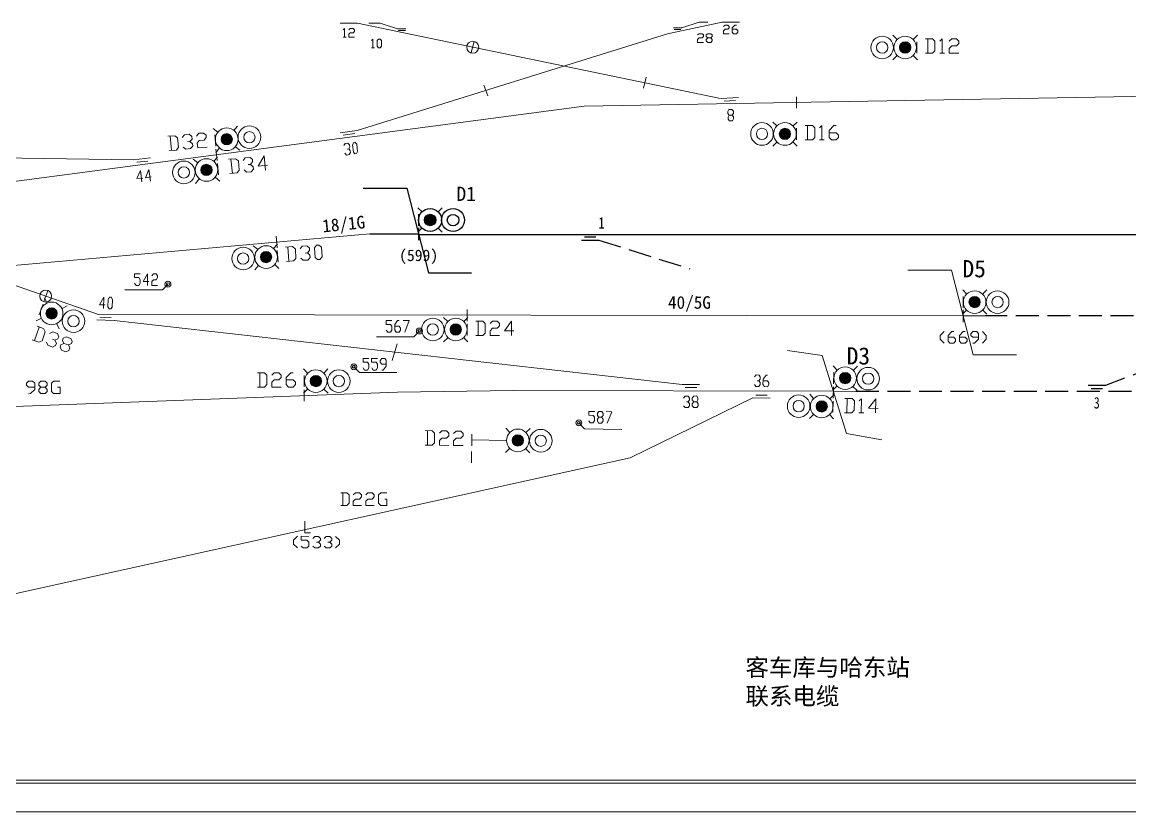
# Model space of a CAD drawing. Header units: millimetres. Extents: x 18 to 1853, y 466 to 763.
# Drawn here: x 1130.8 to 1323.9, y 466.2 to 603.9 of the extents above; entities that cross this region are included whole.
import ezdxf
from ezdxf.enums import TextEntityAlignment as Align

# ---------------------------------------------------------------- set-up
doc = ezdxf.new("R2010")
doc.units = ezdxf.units.MM
doc.header["$MEASUREMENT"] = 0
doc.linetypes.add('DASHED', pattern=[5.5, 4, -1.5])
doc.layers.add('1', color=7, linetype='Continuous')

# ---------------------------------------------------------------- blocks, each defined once
blk = doc.blocks.new('21')
for p in [(0, 1), (0, -1)]:
    blk.add_line(p, (0, -1))
blk = doc.blocks.new('5')
for radius in [2, 1]:
    blk.add_circle((0, 0), radius)
blk = doc.blocks.new('19')
for p, q in [((-1.41, 1.41), (-2.12, 2.12)), ((1.41, 1.41), (2.12, 2.12)), ((-2.12, -2.12), (-1.41, -1.41)), ((2.12, -2.12), (1.41, -1.41))]:
    blk.add_line(p, q)
blk = doc.blocks.new('4')
blk.add_circle((0, 0), 2)
at = {"color": 170}
for radius in [1, 0.9, 0.8, 0.7, 0.6, 0.5, 0.4, 0.3, 0.2, 0.1]:
    blk.add_circle((0, 0), radius, dxfattribs=at)
blk.add_blockref('19', (0, 0))
blk = doc.blocks.new('XH1')
for name, p in [('4', (2, 2.5)), ('5', (6, 2.5)), ('21', (0, 2.5)), ('21', (0, 0))]:
    blk.add_blockref(name, p)
blk.add_attdef('XHXX', text='', height=2.5).set_placement((-1.5, 1.5), align=Align.RIGHT)
at = {"flags": 1}
for tag, p in [('TAG2', (1.5, -2.5)), ('TAG1', (1.5, -4.8))]:
    blk.add_attdef(tag, p, '', height=2, dxfattribs=at)
blk = doc.blocks.new('JJJ1')
blk.add_line((0, 1), (0, -1))
blk.add_attdef('TAG1', text='', height=2).set_placement((0, -4.8), align=Align.CENTER)
at = {"flags": 1}
blk.add_attdef('JJJJ', text='', height=2, dxfattribs=at).set_placement((0.19, -9.07), align=Align.CENTER)
blk.add_attdef('TAG2', (-2.46, -12.93), '', height=2, dxfattribs=at)
blk = doc.blocks.new('DC')
blk.add_line((1.5, 1), (-1.5, 1))
at = {"layer": '1'}
blk.add_line((-1, 0.5), (1, 0.5), dxfattribs=at)
at = {"width": 0.75}
blk.add_attdef('DCDD', text='', height=2, rotation=180, dxfattribs=at).set_placement((0, -1), align=Align.CENTER)
blk.add_attdef('DCDD', text='', height=2, dxfattribs=at).set_placement((0, -3), align=Align.CENTER)
at = {"width": 0.75, "flags": 1}
for tag, p in [('TAG7', (3, -5)), ('TAG6', (3, -8)), ('TAG5', (3, -11)), ('TAG4', (3, -14)), ('TAG3', (3, -17)), ('TAG2', (3, -20)), ('TAG1', (3, -23))]:
    blk.add_attdef(tag, p, '', height=2, dxfattribs=at)
blk = doc.blocks.new('GDM11')
blk.add_attdef('GDDD', text='', height=2.2).set_placement((0, 2), align=Align.CENTER)

msp = doc.modelspace()

# ---------------------------------------------------------------- linework, layer by layer
for p, q in [((1191.38, 566.96), (1199.91, 566.96)), ((1199.9, 566.87), (1399.92, 566.87))]:
    msp.add_line(p, q)
at = {"linetype": 'DASHED'}
for p, q in [((1231.3, 565.87), (1247.16, 560.87)), ((1428.99, 552.67), (1298.68, 552.67)), ((1348.63, 551.64), (1319.6, 540.51)), ((1276.12, 539.51), (1428.99, 539.51))]:
    msp.add_line(p, q, dxfattribs=at)
at = {"color": 255, "linetype": 'Continuous', "lineweight": 0}
msp.add_line((18.35, 466.19), (1852.6, 466.19), dxfattribs=at)
for points in [[(1189.23, 603.71), (1186.21, 603.71)], [(1186.73, 602.51), (1186.99, 602.77), (1186.99, 601.27)], [(1187.72, 602.51), (1187.98, 602.77), (1188.5, 602.77), (1188.71, 602.51), (1188.71, 602.25), (1188.5, 601.99), (1187.98, 601.99), (1187.72, 601.78), (1187.72, 601.27), (1188.71, 601.27)], [(1198.74, 601.73), (1189.23, 603.71)], [(1192.71, 603.71), (1191.2, 603.71)], [(1191.72, 603.71), (1193.23, 603.71)], [(1193.23, 603.71), (1196.24, 602.72)], [(1196.24, 602.72), (1197.7, 602.72)], [(1243.28, 601.84), (1252.79, 603.86)], [(1245.77, 602.88), (1244.32, 602.88)], [(1248.79, 603.86), (1245.77, 602.88)], [(1250.29, 603.86), (1248.79, 603.86)], [(1252.79, 603.86), (1255.8, 603.86)], [(1253.05, 603.08), (1253.31, 603.34), (1253.77, 603.34), (1254.03, 603.08), (1254.03, 602.88), (1253.77, 602.62), (1253.31, 602.62), (1253.05, 602.36), (1253.05, 601.84), (1254.03, 601.84)], [(1254.55, 602.62), (1255.28, 602.62), (1255.54, 602.36), (1255.54, 602.1), (1255.28, 601.84), (1254.81, 601.84), (1254.55, 602.1), (1254.55, 602.88), (1255.02, 603.34), (1255.28, 603.34)], [(1186.73, 601.27), (1187.25, 601.27)], [(1243.28, 601.84), (1189.17, 585)], [(1191.67, 600.64), (1191.93, 600.9), (1191.93, 599.39)], [(1192.92, 599.39), (1192.66, 599.65), (1192.66, 600.64), (1192.92, 600.9), (1193.18, 600.9), (1193.44, 600.64), (1193.44, 599.65), (1193.18, 599.39), (1192.92, 599.39)], [(1198.74, 601.73), (1252.53, 590.56)], [(1209.6, 600.49), (1209.08, 598.56)], [(1248.53, 601.63), (1248.79, 601.84), (1249.31, 601.84), (1249.56, 601.63), (1249.56, 601.37), (1249.31, 601.11), (1248.79, 601.11), (1248.53, 600.85), (1248.53, 600.33), (1249.56, 600.33)], [(1250.29, 600.33), (1250.03, 600.59), (1250.03, 600.85), (1250.29, 601.11), (1250.81, 601.11), (1251.07, 601.37), (1251.07, 601.63), (1250.81, 601.84), (1250.29, 601.84), (1250.03, 601.63), (1250.03, 601.37), (1250.29, 601.11)], [(1250.81, 601.11), (1251.07, 600.85), (1251.07, 600.59), (1250.81, 600.33), (1250.29, 600.33)], [(1282.57, 601.58), (1283.29, 600.85)], [(1286.83, 601.58), (1286.1, 600.85)], [(1286.72, 600.43), (1286.72, 600.43)], [(1286.72, 598.46), (1286.72, 600.43)], [(1288.23, 598.46), (1289.48, 598.46), (1289.9, 598.87), (1289.9, 600.54), (1289.48, 600.95), (1288.23, 600.95)], [(1288.65, 600.95), (1288.65, 598.46)], [(1290.73, 600.54), (1291.14, 600.95), (1291.14, 598.46)], [(1292.39, 600.54), (1292.81, 600.95), (1293.64, 600.95), (1294.05, 600.54), (1294.05, 600.12), (1293.64, 599.71), (1292.81, 599.71), (1292.39, 599.29), (1292.39, 598.46), (1294.05, 598.46)], [(1191.67, 599.39), (1192.19, 599.39)], [(1290.73, 598.46), (1291.56, 598.46)], [(1283.29, 598.04), (1282.57, 597.32)], [(1286.1, 598.04), (1286.83, 597.32)], [(1211.94, 591.03), (1211.26, 592.9)], [(1239.59, 594.25), (1239.07, 592.33)], [(1265.78, 590.87), (1265.78, 590.87)], [(1265.78, 588.84), (1265.78, 590.87)], [(1255.65, 590.71), (1252.63, 590.56)], [(1254.09, 586.66), (1253.83, 586.97), (1253.83, 587.28), (1254.03, 587.65), (1254.55, 587.65), (1254.76, 588.01), (1254.76, 588.32), (1254.5, 588.64), (1253.98, 588.64), (1253.77, 588.27), (1253.77, 587.96), (1254.03, 587.65)], [(1254.55, 587.65), (1254.81, 587.34), (1254.81, 587.02), (1254.61, 586.66), (1254.09, 586.66)], [(1164.9, 584.69), (1164.12, 585.31)], [(1167.71, 584.95), (1168.33, 585.73)], [(1189.17, 585), (1186.21, 584.58)], [(1261.62, 586.45), (1262.35, 585.78)], [(1265.88, 586.45), (1265.21, 585.78)], [(1265.78, 585.36), (1265.78, 585.36)], [(1265.78, 583.33), (1265.78, 585.36)], [(1267.29, 583.33), (1268.53, 583.33), (1268.95, 583.75), (1268.95, 585.41), (1268.53, 585.83), (1267.29, 585.83)], [(1267.7, 585.83), (1267.7, 583.33)], [(1269.78, 585.41), (1270.2, 585.83), (1270.2, 583.33)], [(1271.45, 584.58), (1272.69, 584.58), (1273.11, 584.17), (1273.11, 583.75), (1272.69, 583.33), (1271.86, 583.33), (1271.45, 583.75), (1271.45, 585), (1272.28, 585.83), (1272.69, 585.83)], [(1156.43, 581.46), (1157.68, 581.57), (1158.04, 582.04), (1157.89, 583.7), (1157.42, 584.06), (1156.17, 583.96)], [(1156.59, 584.01), (1156.85, 581.52)], [(1158.72, 583.75), (1159.08, 584.22), (1159.91, 584.32), (1160.38, 583.91), (1160.43, 583.49), (1160.02, 583.07), (1159.6, 583.02)], [(1160.02, 583.07), (1160.48, 582.66), (1160.54, 582.24), (1160.17, 581.83), (1159.34, 581.72), (1158.87, 582.09)], [(1161.21, 584.01), (1161.58, 584.48), (1162.41, 584.53), (1162.88, 584.17), (1162.88, 583.75), (1162.51, 583.28), (1161.68, 583.23), (1161.32, 582.76), (1161.42, 581.93), (1163.03, 582.09)], [(1164.38, 584.22), (1164.54, 582.24)], [(1269.78, 583.33), (1270.61, 583.33)], [(1150.19, 579.85), (1033.52, 581.62)], [(1164.54, 582.24), (1164.54, 582.24)], [(1164.54, 581.1), (1165.16, 581.88)], [(1164.59, 581.72), (1164.8, 579.75)], [(1168.75, 581.52), (1167.97, 582.14)], [(1186.89, 582.35), (1187.09, 582.71), (1187.56, 582.76), (1187.87, 582.45), (1187.93, 582.14), (1187.72, 581.78), (1187.46, 581.72)], [(1187.72, 581.78), (1187.98, 581.46), (1188.03, 581.15), (1187.82, 580.79), (1187.35, 580.68), (1187.04, 581)], [(1188.81, 580.89), (1188.55, 581.2), (1188.39, 582.5), (1188.6, 582.87), (1188.81, 582.92), (1189.12, 582.61), (1189.28, 581.31), (1189.07, 580.94), (1188.81, 580.89)], [(1262.35, 582.92), (1261.62, 582.24)], [(1265.21, 582.92), (1265.88, 582.24)], [(1153.16, 580.22), (1150.19, 579.85)], [(1161.42, 579.33), (1160.64, 579.96)], [(1164.23, 579.59), (1164.85, 580.37)], [(1164.8, 579.75), (1164.8, 579.75)], [(1164.85, 579.23), (1165.01, 577.25)], [(1167.03, 577.46), (1168.28, 577.57), (1168.64, 578.03), (1168.49, 579.7), (1168.02, 580.06), (1166.77, 579.96)], [(1167.19, 579.96), (1167.45, 577.46)], [(1169.32, 579.75), (1169.68, 580.22), (1170.52, 580.27), (1170.98, 579.9), (1170.98, 579.49), (1170.62, 579.02), (1170.2, 579.02)], [(1173.58, 578.92), (1171.92, 578.76), (1173.01, 580.53), (1173.22, 578.03)], [(1151.86, 576.68), (1150.82, 576.58), (1151.44, 577.98), (1151.65, 576.01)], [(1153.31, 576.89), (1152.33, 576.73), (1152.9, 578.19), (1153.16, 576.16)], [(1165.01, 577.25), (1165.01, 577.25)], [(1170.62, 579.02), (1171.09, 578.66), (1171.14, 578.24), (1170.72, 577.77), (1169.89, 577.72), (1169.48, 578.09)], [(1161, 575.75), (1161.68, 576.53)], [(1165.27, 576.16), (1164.49, 576.79)], [(943.14, 521.64), (1053.11, 550.18), (1110.28, 559.74), (1191.38, 566.96)], [(1175.09, 566.55), (1175.09, 566.55)], [(1175.24, 564.52), (1175.09, 566.55)], [(1171.09, 564.88), (1171.81, 564.26)], [(1175.3, 565.14), (1174.62, 564.42)], [(1175.24, 564.05), (1175.24, 564.05)], [(1175.4, 562.03), (1175.24, 564.05)], [(1176.86, 562.13), (1178.1, 562.23), (1178.52, 562.65), (1178.42, 564.31), (1177.95, 564.73), (1176.7, 564.62)], [(1177.12, 564.68), (1177.27, 562.18)], [(1179.25, 564.36), (1179.61, 564.83), (1180.44, 564.88), (1180.91, 564.47), (1180.91, 564.05), (1180.55, 563.64), (1180.13, 563.59)], [(1182.26, 562.49), (1181.85, 562.86), (1181.74, 564.52), (1182.11, 564.99), (1182.52, 564.99), (1182.99, 564.62), (1183.09, 562.96), (1182.68, 562.49), (1182.26, 562.49)], [(1180.55, 563.64), (1180.96, 563.22), (1181.01, 562.81), (1180.6, 562.39), (1179.77, 562.34), (1179.35, 562.7)], [(1150.4, 558.34), (1150.66, 557.97), (1151.13, 557.97), (1151.39, 558.34), (1151.39, 558.96), (1151.13, 559.32), (1150.4, 559.32), (1150.4, 560), (1151.39, 560)], [(1152.9, 558.65), (1151.91, 558.65), (1152.64, 560), (1152.64, 557.97)], [(1153.42, 559.64), (1153.68, 560), (1154.14, 560), (1154.4, 559.64), (1154.4, 559.32), (1154.14, 558.96), (1153.68, 558.96), (1153.42, 558.65), (1153.42, 557.97), (1154.4, 557.97)], [(1171.97, 561.4), (1171.35, 560.67)], [(1174.83, 561.61), (1175.56, 560.93)], [(1285.17, 560.62), (1292.75, 560.62), (1296.55, 545.86), (1304.08, 545.86)], [(1128.94, 558.18), (1144.11, 552.88)], [(1156.22, 558.18), (1155.24, 557.19)], [(1134.6, 555.17), (1135.28, 557.04)], [(1135.28, 557.04), (1135.28, 557.04)], [(1155.24, 557.19), (1148.69, 557.19)], [(1295.4, 556.47), (1294.73, 557.19)], [(1294.83, 556.05), (1294.83, 554.07)], [(1298.26, 556.47), (1298.94, 557.19)], [(1133.77, 552.83), (1134.45, 554.7)], [(1134.45, 554.7), (1134.45, 554.7)], [(1134.71, 555.79), (1135.12, 554.91)], [(1138.66, 554.39), (1137.77, 553.97)], [(1145.26, 554.59), (1144.27, 554.59), (1145.05, 555.89), (1145, 553.92)], [(1145.98, 553.87), (1145.72, 554.23), (1145.78, 555.53), (1146.04, 555.89), (1146.3, 555.89), (1146.56, 555.53), (1146.5, 554.18), (1146.24, 553.87), (1145.98, 553.87)], [(1294.83, 554.07), (1294.83, 554.07)], [(1134.19, 552.26), (1133.25, 551.79)], [(1144.11, 552.88), (1294.78, 552.67)], [(1204.25, 552.36), (1204.97, 551.68)], [(1208.51, 552.36), (1207.78, 551.68)], [(1208.35, 553.76), (1208.35, 553.76)], [(1208.35, 551.74), (1208.35, 553.76)], [(1294.68, 552.93), (1295.4, 553.66)], [(1298.68, 552.67), (1294.78, 552.67)], [(1294.83, 553.71), (1294.83, 551.68)], [(1294.83, 553.55), (1294.83, 551.58)], [(1298.94, 552.93), (1298.21, 553.66)], [(1132.58, 548.46), (1133.72, 548.05), (1134.29, 548.31), (1134.81, 549.86), (1134.55, 550.44), (1133.41, 550.85)], [(1133.77, 550.7), (1132.94, 548.36)], [(1136.84, 551.27), (1137.25, 550.38)], [(1143.8, 551.94), (1146.82, 551.84)], [(1146.82, 551.84), (1245.82, 540.67)], [(1194.27, 550.18), (1194.53, 549.81), (1194.99, 549.81), (1195.25, 550.18), (1195.25, 550.85), (1194.99, 551.16), (1194.27, 551.16), (1194.27, 551.84), (1195.25, 551.84)], [(1195.77, 550.85), (1196.5, 550.85), (1196.76, 550.49), (1196.76, 550.18), (1196.5, 549.81), (1195.98, 549.81), (1195.77, 550.18), (1195.77, 551.16), (1196.24, 551.84), (1196.5, 551.84)], [(1197.23, 551.84), (1198.27, 551.84), (1197.49, 549.81)], [(1208.35, 551.27), (1208.35, 551.27)], [(1208.35, 549.24), (1208.35, 551.27)], [(1209.86, 549.24), (1211.11, 549.24), (1211.52, 549.66), (1211.52, 551.32), (1211.11, 551.74), (1209.86, 551.74)], [(1210.27, 551.74), (1210.27, 549.24)], [(1212.35, 551.32), (1212.77, 551.74), (1213.6, 551.74), (1214.02, 551.32), (1214.02, 550.9), (1213.6, 550.49), (1212.77, 550.49), (1212.35, 550.07), (1212.35, 549.24), (1214.02, 549.24)], [(1216.51, 550.07), (1214.85, 550.07), (1216.09, 551.74), (1216.09, 549.24)], [(1294.83, 551.58), (1294.83, 551.58)], [(1136.53, 548.41), (1136.79, 547.89), (1136.63, 547.47), (1136.11, 547.21), (1135.28, 547.53), (1135.07, 548.05)], [(1135.59, 549.6), (1136.16, 549.86), (1136.94, 549.6), (1137.2, 549.03), (1137.05, 548.67), (1136.53, 548.41), (1136.11, 548.57)], [(1137.67, 546.69), (1137.41, 547.21), (1137.57, 547.58), (1138.08, 547.84), (1138.86, 547.58), (1139.38, 547.84), (1139.54, 548.2), (1139.28, 548.72), (1138.5, 549.03), (1137.98, 548.77), (1137.82, 548.36), (1138.08, 547.84)], [(1199.05, 549.03), (1192.55, 549.03)], [(1200.04, 550.02), (1199.05, 549.03)], [(1204.97, 548.83), (1204.25, 548.15)], [(1207.78, 548.83), (1208.51, 548.15)], [(1291.51, 549.92), (1290.83, 549.24), (1290.83, 548.57), (1291.51, 547.89)], [(1292.18, 548.93), (1293.17, 548.93), (1293.48, 548.57), (1293.48, 548.25), (1293.17, 547.89), (1292.49, 547.89), (1292.18, 548.25), (1292.18, 549.24), (1292.81, 549.92), (1293.17, 549.92)], [(1294.16, 548.93), (1295.14, 548.93), (1295.51, 548.57), (1295.51, 548.25), (1295.14, 547.89), (1294.47, 547.89), (1294.16, 548.25), (1294.16, 549.24), (1294.83, 549.92), (1295.14, 549.92)], [(1296.5, 547.89), (1296.81, 547.89), (1297.48, 548.57), (1297.48, 549.55), (1297.17, 549.92), (1296.5, 549.92), (1296.13, 549.55), (1296.13, 549.24), (1296.5, 548.93), (1297.48, 548.93)], [(1298.16, 549.92), (1298.83, 549.24), (1298.83, 548.57), (1298.16, 547.89)], [(1138.86, 547.58), (1139.12, 547.06), (1138.97, 546.64), (1138.45, 546.38), (1137.67, 546.69)], [(1195.31, 544.88), (1196.19, 547.79)], [(1264.17, 546.64), (1270.25, 545.76), (1274.46, 532.14), (1280.64, 531.05)], [(1190.26, 543.58), (1190.47, 543.21), (1190.99, 543.21), (1191.25, 543.58), (1191.25, 544.25), (1190.99, 544.56), (1190.26, 544.56), (1190.26, 545.24), (1191.25, 545.24)], [(1191.77, 543.58), (1191.98, 543.21), (1192.5, 543.21), (1192.76, 543.58), (1192.76, 544.25), (1192.5, 544.56), (1191.72, 544.56), (1191.72, 545.24), (1192.76, 545.24)], [(1193.49, 543.21), (1193.75, 543.21), (1194.27, 543.89), (1194.27, 544.93), (1194.01, 545.24), (1193.49, 545.24), (1193.23, 544.88), (1193.23, 544.56), (1193.49, 544.25), (1194.27, 544.25)], [(1171.81, 540.25), (1173.06, 540.25), (1173.48, 540.67), (1173.48, 542.33), (1173.06, 542.74), (1171.81, 542.74)], [(1172.23, 542.74), (1172.23, 540.25)], [(1174.31, 542.33), (1174.73, 542.74), (1175.56, 542.74), (1175.97, 542.33), (1175.97, 541.91), (1175.56, 541.5), (1174.73, 541.5), (1174.31, 541.08), (1174.31, 540.25), (1175.97, 540.25)], [(1176.8, 541.5), (1178.05, 541.5), (1178.47, 541.08), (1178.47, 540.67), (1178.05, 540.25), (1177.22, 540.25), (1176.8, 540.67), (1176.8, 541.91), (1177.64, 542.74), (1178.05, 542.74)], [(1180.55, 542.69), (1179.87, 543.42)], [(1183.4, 542.69), (1184.08, 543.42)], [(1188.6, 543.78), (1189.59, 542.8)], [(1189.59, 542.8), (1196.09, 542.8)], [(1272.85, 543.21), (1272.17, 543.94)], [(1272.28, 542.85), (1272.22, 540.82)], [(1275.65, 543.16), (1276.38, 543.89)], [(1131.9, 539.05), (1132.26, 539.11), (1132.99, 539.83), (1132.99, 540.93), (1132.63, 541.29), (1131.9, 541.29), (1131.54, 540.93), (1131.54, 540.56), (1131.9, 540.2), (1132.99, 540.2)], [(1134.08, 539.11), (1133.72, 539.47), (1133.72, 539.83), (1134.08, 540.2), (1134.81, 540.2), (1135.17, 540.56), (1135.17, 540.93), (1134.81, 541.29), (1134.08, 541.29), (1133.72, 540.93), (1133.72, 540.56), (1134.08, 540.2)], [(1136.99, 540.2), (1137.41, 540.2), (1137.41, 539.11), (1136.27, 539.11), (1135.9, 539.47), (1135.9, 540.93), (1136.27, 541.29), (1137.36, 541.29)], [(1179.97, 542.28), (1179.97, 540.3)], [(1248.84, 540.67), (1245.82, 540.67)], [(1258.45, 542.02), (1258.71, 542.38), (1259.23, 542.33), (1259.44, 542.02), (1259.44, 541.65), (1259.18, 541.34), (1258.92, 541.34)], [(1259.18, 541.34), (1259.44, 541.03), (1259.44, 540.67), (1259.18, 540.35), (1258.66, 540.35), (1258.45, 540.72)], [(1259.96, 541.34), (1260.69, 541.34), (1260.95, 540.98), (1260.95, 540.67), (1260.69, 540.3), (1260.17, 540.35), (1259.91, 540.67), (1259.96, 541.65), (1260.48, 542.33), (1260.69, 542.33)], [(1272.22, 540.82), (1272.22, 540.82)], [(1099.99, 535.78), (1196.24, 539.37)], [(1134.81, 540.2), (1135.17, 539.83), (1135.17, 539.47), (1134.81, 539.11), (1134.08, 539.11)], [(1179.87, 539.16), (1180.55, 539.89)], [(1179.97, 540.3), (1179.97, 540.3)], [(1179.97, 539.78), (1179.97, 537.76)], [(1184.13, 539.16), (1183.4, 539.89)], [(1196.24, 539.37), (1216.41, 539.63)], [(1216.41, 539.63), (1272.22, 539.52)], [(1246.08, 538.33), (1246.34, 538.64), (1246.86, 538.64), (1247.12, 538.33), (1247.12, 538.02), (1246.86, 537.65), (1246.6, 537.65)], [(1247.85, 536.66), (1247.59, 536.98), (1247.59, 537.34), (1247.85, 537.65), (1248.37, 537.65), (1248.58, 538.02), (1248.58, 538.33), (1248.37, 538.69), (1247.85, 538.64), (1247.59, 538.33), (1247.59, 538.02), (1247.85, 537.65)], [(1268.74, 538.27), (1268.07, 539)], [(1271.6, 538.22), (1272.33, 538.95)], [(1272.07, 539.73), (1272.8, 540.41)], [(1272.22, 540.3), (1272.17, 538.33)], [(1272.22, 539.52), (1276.8, 539.47)], [(1276.33, 539.63), (1275.6, 540.35)], [(1179.97, 537.76), (1179.97, 537.76)], [(1258.14, 538.38), (1236.78, 527.88)], [(1246.86, 537.65), (1247.12, 537.34), (1247.12, 536.98), (1246.86, 536.66), (1246.34, 536.66), (1246.08, 536.98)], [(1248.37, 537.65), (1248.63, 537.34), (1248.63, 536.98), (1248.37, 536.66), (1247.85, 536.66)], [(1258.14, 538.38), (1261.15, 538.33)], [(1272.17, 537.81), (1272.12, 535.83)], [(1272.17, 538.33), (1272.17, 538.33)], [(1274.15, 535.78), (1275.4, 535.78), (1275.81, 536.2), (1275.86, 537.86), (1275.45, 538.27), (1274.2, 538.27)], [(1274.62, 538.27), (1274.56, 535.78)], [(1276.69, 537.86), (1277.11, 538.22), (1277.06, 535.73)], [(1279.97, 536.51), (1278.31, 536.56), (1279.6, 538.22), (1279.55, 535.73)], [(1229.56, 534.33), (1229.82, 534.01), (1230.28, 534.01), (1230.54, 534.33), (1230.54, 535), (1230.34, 535.31), (1229.56, 535.36), (1229.56, 535.99), (1230.6, 535.99)], [(1231.27, 533.96), (1231.06, 534.33), (1231.06, 534.64), (1231.32, 535), (1231.79, 535), (1232.05, 535.31), (1232.05, 535.62), (1231.84, 535.99), (1231.32, 535.99), (1231.06, 535.68), (1231.06, 535.31), (1231.32, 535)], [(1231.79, 535), (1232.05, 534.64), (1232.05, 534.33), (1231.79, 533.96), (1231.27, 533.96)], [(1232.57, 535.99), (1233.56, 535.94), (1232.78, 533.96)], [(1268.01, 534.79), (1268.74, 535.47)], [(1272.22, 534.69), (1271.55, 535.42)], [(1272.12, 535.83), (1272.12, 535.83)], [(1276.64, 535.73), (1277.47, 535.73)], [(1215.78, 532.35), (1215.11, 533.08)], [(1218.59, 532.35), (1219.32, 533.03)], [(1227.84, 534.01), (1228.83, 532.97)], [(1228.83, 532.97), (1235.32, 532.87)], [(1201.02, 530.12), (1202.27, 530.12), (1202.69, 530.53), (1202.69, 532.19), (1202.27, 532.61), (1201.02, 532.66)], [(1201.44, 532.61), (1201.44, 530.12)], [(1203.52, 532.19), (1203.93, 532.61), (1204.76, 532.61), (1205.18, 532.19), (1205.18, 531.73), (1204.76, 531.36), (1203.93, 531.36), (1203.52, 530.95), (1203.52, 530.12), (1205.18, 530.06)], [(1206.01, 532.14), (1206.43, 532.56), (1207.26, 532.56), (1207.68, 532.14), (1207.68, 531.73), (1207.26, 531.31), (1206.43, 531.31), (1206.01, 530.89), (1206.01, 530.06), (1207.68, 530.06)], [(1209.18, 532.04), (1209.18, 530.01)], [(1209.18, 531.05), (1215.16, 530.95)], [(1209.13, 529.02), (1209.13, 527.05)], [(1215.06, 528.82), (1215.73, 529.54)], [(1219.27, 528.76), (1218.59, 529.49)], [(1099.42, 497.59), (1236.78, 527.88)], [(1209.13, 527.05), (1209.13, 527.05)], [(1186.33, 519.62), (1187.42, 519.62), (1187.79, 519.98), (1187.79, 521.44), (1187.42, 521.8), (1186.33, 521.8)], [(1186.7, 521.8), (1186.7, 519.62)], [(1188.51, 521.44), (1188.88, 521.8), (1189.61, 521.8), (1189.97, 521.44), (1189.97, 521.08), (1189.61, 520.71), (1188.88, 520.71), (1188.51, 520.35), (1188.51, 519.62), (1189.97, 519.62)], [(1190.7, 521.44), (1191.06, 521.8), (1191.79, 521.8), (1192.15, 521.44), (1192.15, 521.08), (1191.79, 520.71), (1191.06, 520.71), (1190.7, 520.35), (1190.7, 519.62), (1192.15, 519.62)], [(1194.02, 520.71), (1194.39, 520.71), (1194.39, 519.62), (1193.3, 519.62), (1192.93, 519.98), (1192.93, 521.44), (1193.3, 521.8), (1194.39, 521.8)], [(1180.07, 516.87), (1180.07, 514.84)], [(1178.79, 514.24), (1178.11, 513.56), (1178.11, 512.88), (1178.79, 512.21)], [(1179.46, 512.52), (1179.78, 512.21), (1180.45, 512.21), (1180.76, 512.52), (1180.76, 513.2), (1180.45, 513.56), (1179.46, 513.56), (1179.46, 514.24), (1180.76, 514.18)], [(1180.07, 514.84), (1181.06, 514.84)], [(1181.44, 513.87), (1181.8, 514.18), (1182.43, 514.18), (1182.79, 513.87), (1182.79, 513.56), (1182.43, 513.2), (1182.11, 513.2)], [(1183.47, 513.87), (1183.78, 514.18), (1184.45, 514.18), (1184.76, 513.87), (1184.76, 513.56), (1184.45, 513.2), (1184.09, 513.2)], [(1185.44, 514.18), (1186.12, 513.56), (1186.12, 512.88), (1185.44, 512.21)], [(1182.43, 513.2), (1182.79, 512.88), (1182.79, 512.52), (1182.43, 512.21), (1181.8, 512.21), (1181.44, 512.52)], [(1184.45, 513.2), (1184.76, 512.88), (1184.76, 512.52), (1184.45, 512.21), (1183.78, 512.21), (1183.47, 512.52)]]:
    msp.add_lwpolyline(points, dxfattribs=at)
at = {"color": 10, "linetype": 'Continuous', "lineweight": 0}
msp.add_lwpolyline([(1046.98, 562.6), (1107.79, 573.25), (1228.78, 589.21), (1340.88, 591.18), (1426.06, 592.22)], dxfattribs=at)
at = {"color": 0, "linetype": 'ByBlock'}
msp.add_lwpolyline([(1190.24, 574.94), (1197.85, 574.91), (1201.65, 560.17), (1209.14, 560.16)], dxfattribs=at)
at = {"color": 255, "linetype": 'Continuous', "lineweight": 0}
for centre, radius in [((1209.34, 599.5), 1.04), ((1280.7, 599.45), 1.97), ((1280.7, 599.45), 0.987), ((1284.7, 599.45), 1.97), ((1166.46, 583.44), 1.97), ((1170.41, 583.8), 1.97), ((1259.75, 584.37), 1.97), ((1259.75, 584.37), 0.987), ((1263.75, 584.37), 1.97), ((1170.41, 583.8), 0.987), ((1158.98, 577.67), 1.97), ((1162.93, 578.09), 1.97), ((1158.98, 577.67), 0.987), ((1169.32, 562.65), 1.97), ((1173.32, 562.91), 1.97), ((1169.32, 562.65), 0.987), ((1134.91, 556.1), 1.04), ((1296.81, 555.06), 1.97), ((1300.81, 555.06), 1.97), ((1300.81, 555.06), 0.987), ((1135.95, 553.09), 1.97), ((1139.75, 551.74), 1.97), ((1139.75, 551.74), 0.987), ((1202.37, 550.28), 1.97), ((1206.38, 550.28), 1.97), ((1202.37, 550.28), 0.987), ((1182, 541.29), 1.97), ((1186, 541.29), 1.97), ((1274.25, 541.81), 1.97), ((1278.25, 541.71), 1.97), ((1278.25, 541.71), 0.987), ((1186, 541.29), 0.987), ((1266.14, 536.92), 1.97), ((1270.15, 536.87), 1.97), ((1266.14, 536.92), 0.987), ((1217.19, 530.95), 1.97), ((1221.19, 530.89), 1.97), ((1221.19, 530.89), 0.987)]:
    msp.add_circle(centre, radius, dxfattribs=at)
at = {"color": 170, "linetype": 'Continuous', "lineweight": 0}
for centre, radius in [((1284.7, 599.45), 0.987), ((1284.7, 599.45), 0.884), ((1284.7, 599.45), 0.78), ((1284.7, 599.45), 0.676), ((1284.7, 599.45), 0.624), ((1284.7, 599.45), 0.52), ((1284.7, 599.45), 0.416), ((1284.7, 599.45), 0.312), ((1284.7, 599.45), 0.208), ((1284.7, 599.45), 0.104), ((1263.75, 584.37), 0.987), ((1263.75, 584.37), 0.884), ((1263.75, 584.37), 0.78), ((1263.75, 584.37), 0.676), ((1263.75, 584.37), 0.624), ((1166.46, 583.44), 0.987), ((1166.46, 583.44), 0.884), ((1166.46, 583.44), 0.78), ((1166.46, 583.44), 0.676), ((1166.46, 583.44), 0.624), ((1166.46, 583.44), 0.52), ((1166.46, 583.44), 0.416), ((1166.46, 583.44), 0.312), ((1166.46, 583.44), 0.208), ((1166.46, 583.44), 0.104), ((1263.75, 584.37), 0.52), ((1263.75, 584.37), 0.416), ((1263.75, 584.37), 0.312), ((1263.75, 584.37), 0.208), ((1263.75, 584.37), 0.104), ((1162.93, 578.09), 0.987), ((1162.93, 578.09), 0.884), ((1162.93, 578.09), 0.78), ((1162.93, 578.09), 0.676), ((1162.93, 578.09), 0.624), ((1162.93, 578.09), 0.52), ((1162.93, 578.09), 0.416), ((1162.93, 578.09), 0.312), ((1162.93, 578.09), 0.208), ((1162.93, 578.09), 0.104), ((1173.32, 562.91), 0.987), ((1173.32, 562.91), 0.884), ((1173.32, 562.91), 0.78), ((1173.32, 562.91), 0.676), ((1173.32, 562.91), 0.624), ((1173.32, 562.91), 0.52), ((1173.32, 562.91), 0.416), ((1173.32, 562.91), 0.312), ((1173.32, 562.91), 0.208), ((1173.32, 562.91), 0.104), ((1296.81, 555.06), 0.987), ((1135.95, 553.09), 0.987), ((1296.81, 555.06), 0.884), ((1296.81, 555.06), 0.78), ((1296.81, 555.06), 0.676), ((1296.81, 555.06), 0.624), ((1296.81, 555.06), 0.52), ((1296.81, 555.06), 0.416), ((1296.81, 555.06), 0.312), ((1296.81, 555.06), 0.208), ((1296.81, 555.06), 0.104), ((1135.95, 553.09), 0.884), ((1135.95, 553.09), 0.78), ((1135.95, 553.09), 0.676), ((1135.95, 553.09), 0.624), ((1135.95, 553.09), 0.52), ((1135.95, 553.09), 0.416), ((1135.95, 553.09), 0.312), ((1135.95, 553.09), 0.208), ((1135.95, 553.09), 0.104), ((1206.38, 550.28), 0.987), ((1206.38, 550.28), 0.884), ((1206.38, 550.28), 0.78), ((1206.38, 550.28), 0.676), ((1206.38, 550.28), 0.624), ((1206.38, 550.28), 0.52), ((1206.38, 550.28), 0.416), ((1206.38, 550.28), 0.312), ((1206.38, 550.28), 0.208), ((1206.38, 550.28), 0.104), ((1274.25, 541.81), 0.987), ((1274.25, 541.81), 0.884), ((1274.25, 541.81), 0.78), ((1274.25, 541.81), 0.676), ((1182, 541.29), 0.987), ((1182, 541.29), 0.884), ((1182, 541.29), 0.78), ((1182, 541.29), 0.676), ((1182, 541.29), 0.624), ((1182, 541.29), 0.52), ((1182, 541.29), 0.416), ((1182, 541.29), 0.312), ((1182, 541.29), 0.208), ((1182, 541.29), 0.104), ((1274.25, 541.81), 0.624), ((1274.25, 541.81), 0.52), ((1274.25, 541.81), 0.416), ((1274.25, 541.81), 0.312), ((1274.25, 541.81), 0.208), ((1274.25, 541.81), 0.104), ((1270.15, 536.87), 0.987), ((1270.15, 536.87), 0.884), ((1270.15, 536.87), 0.78), ((1270.15, 536.87), 0.676), ((1270.15, 536.87), 0.624), ((1270.15, 536.87), 0.52), ((1270.15, 536.87), 0.416), ((1270.15, 536.87), 0.312), ((1270.15, 536.87), 0.208), ((1270.15, 536.87), 0.104), ((1217.19, 530.95), 0.987), ((1217.19, 530.95), 0.884), ((1217.19, 530.95), 0.78), ((1217.19, 530.95), 0.676), ((1217.19, 530.95), 0.624), ((1217.19, 530.95), 0.52), ((1217.19, 530.95), 0.416), ((1217.19, 530.95), 0.312), ((1217.19, 530.95), 0.208), ((1217.19, 530.95), 0.104)]:
    msp.add_circle(centre, radius, dxfattribs=at)
at = {"layer": '1', "color": 10, "linetype": 'Continuous', "lineweight": 0}
for p, q in [((43.34, 471.18), (1847.61, 471.18)), ((43.86, 471.7), (1847.09, 471.7))]:
    msp.add_line(p, q, dxfattribs=at)
for points in [[(1196.4, 602.41), (1197.64, 602.41)], [(1245.62, 602.56), (1244.42, 602.56)], [(1253.15, 590.09), (1255.13, 590.2)], [(1186.78, 584.17), (1188.76, 584.43)], [(1150.77, 579.44), (1152.74, 579.64)], [(1146.3, 552.36), (1144.32, 552.41)], [(1246.34, 540.15), (1248.37, 540.15)], [(1260.63, 538.85), (1258.66, 538.85)]]:
    msp.add_lwpolyline(points, dxfattribs=at)
for centre, radius in [((1156.22, 558.18), 0.52), ((1156.22, 558.18), 0.26), ((1200.04, 550.02), 0.52), ((1200.04, 550.02), 0.26), ((1188.6, 543.78), 0.52), ((1188.6, 543.78), 0.26), ((1227.84, 534.01), 0.52), ((1227.84, 534.01), 0.26)]:
    msp.add_circle(centre, radius, dxfattribs=at)

# ---------------------------------------------------------------- block references
ref = msp.add_blockref('XH1', (1199.9, 566.87), dxfattribs=dict(rotation=359.8778130939776))
ref.add_attrib('XHXX', 'D1', dxfattribs={"height": 2.5, "rotation": 359.8778}).set_placement((1209.9, 572.68), align=Align.RIGHT)
for p, rotation, values in [((1187.15, 565.59), 5.798161218035959, {'GDDD': '18/1G'}), ((1247.1, 551.9), 359.8778130939776, {'GDDD': '40/5G'})]:
    msp.add_blockref('GDM11', p, dxfattribs=dict(rotation=rotation)).add_auto_attribs(values)
ref = msp.add_blockref('DC', (1229.8, 566.87), dxfattribs=dict(rotation=180))
ref.add_attrib('DCDD', '1', dxfattribs={"height": 2, "width": 0.75}).set_placement((1231.78, 567.87), align=Align.CENTER)
at = {"color": 0, "linetype": 'ByBlock'}
msp.add_blockref('JJJ1', (1199.91, 567.01), dxfattribs=at).add_auto_attribs({'TAG1': '(599)'})
ref = msp.add_blockref('DC', (1318.1, 539.51))
ref.add_attrib('DCDD', '3', dxfattribs={"height": 2, "width": 0.75}).set_placement((1318.1, 536.51), align=Align.CENTER)

# ---------------------------------------------------------------- texts
at = {"char_height": 3, "attachment_point": 1}
for s, insert in [('D5', (1294.69, 562.38)), ('D3', (1274.51, 547.18))]:
    msp.add_mtext_dynamic_manual_height_columns(s, width=11.3171, gutter_width=1, heights=[0], dxfattribs=dict(at, insert=insert))
at = {"color": 7, "lineweight": 50, "insert": (1256.87, 492.87), "char_height": 3, "width": 30.1315, "attachment_point": 1}
msp.add_mtext('{\\fSimSun|b0|i0|c134|p2;客车库与哈东站联系电缆}', dxfattribs=at)

doc.saveas('drawing.dxf')
